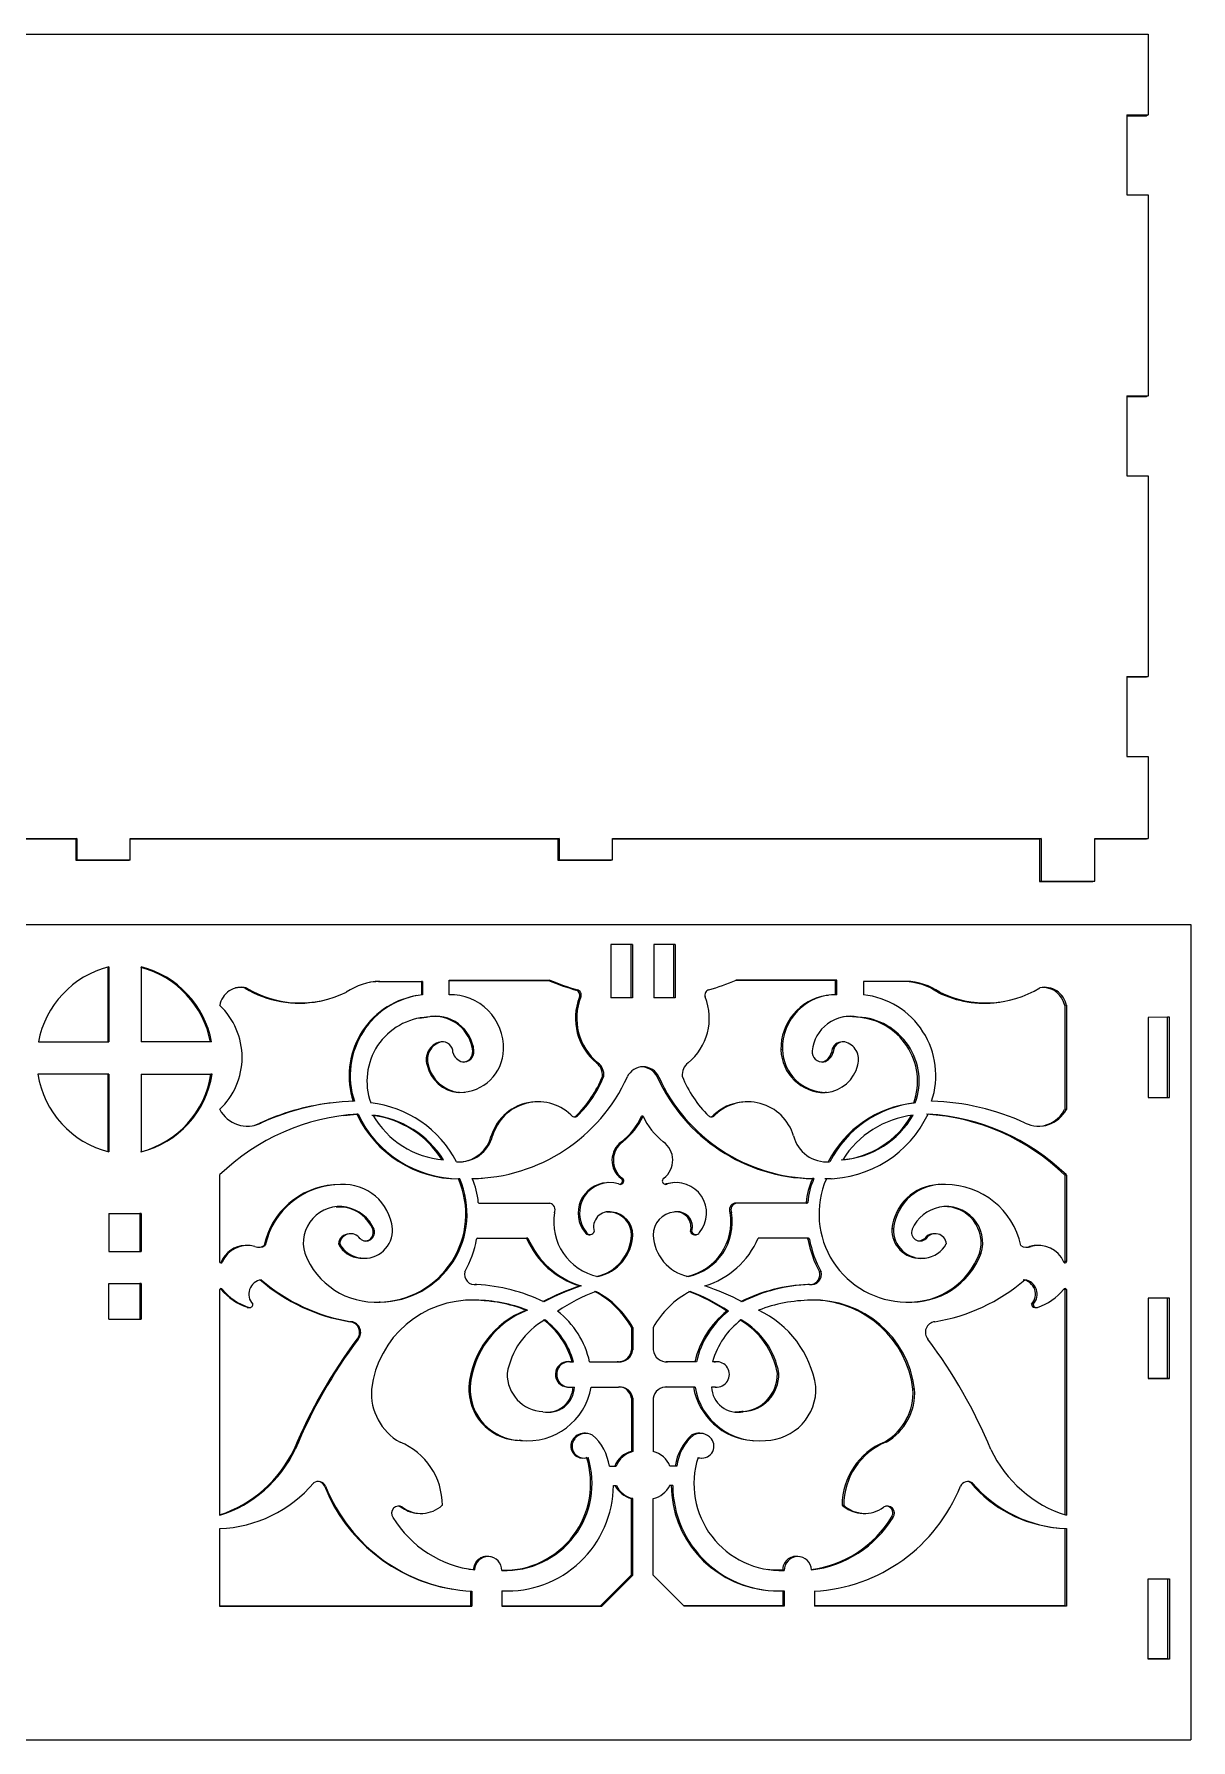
# Model space of a CAD drawing. Header units: millimetres. Extents: x -170 to 533, y 50 to 1036.
# Drawn here: x 347.1 to 532.8, y 530.2 to 804 of the extents above; entities that cross this region are included whole.
import ezdxf

# ---------------------------------------------------------------- set-up
doc = ezdxf.new("R2010")
doc.units = ezdxf.units.MM

msp = doc.modelspace()

# ---------------------------------------------------------------- linework, layer by layer
at = {"color": 7, "linetype": 'Continuous', "lineweight": 15}
for p, q in [((268.43, 804.01), (525.93, 804.01)), ((525.93, 804.01), (525.93, 791.06)), ((522.5, 791.06), (525.93, 791.06)), ((522.5, 791.06), (522.5, 778.19)), ((522.5, 790.91), (525.64, 790.91)), ((525.93, 791.06), (525.64, 790.91)), ((522.5, 778.19), (525.93, 778.19)), ((525.93, 778.19), (525.93, 745.98)), ((522.5, 745.98), (525.93, 745.98)), ((522.5, 745.98), (522.5, 733.12)), ((522.5, 745.87), (525.64, 745.87)), ((525.93, 745.98), (525.64, 745.87)), ((522.5, 733.12), (525.93, 733.12)), ((525.93, 733.12), (525.93, 700.91)), ((522.5, 700.91), (525.93, 700.91)), ((522.5, 700.91), (522.5, 688.05)), ((525.93, 700.91), (525.64, 700.83)), ((522.5, 700.83), (525.64, 700.83)), ((522.5, 688.05), (525.93, 688.05)), ((525.93, 688.05), (525.93, 674.92)), ((285.16, 674.92), (353.99, 674.92)), ((285.16, 674.87), (353.83, 674.87)), ((353.99, 674.92), (353.83, 674.87)), ((353.83, 674.87), (353.83, 671.44)), ((353.99, 674.92), (353.99, 671.49)), ((362.56, 674.92), (431.39, 674.92)), ((362.56, 671.49), (362.56, 674.92)), ((362.56, 674.87), (431.18, 674.87)), ((431.39, 674.92), (431.18, 674.87)), ((431.18, 674.87), (431.18, 671.44)), ((431.39, 674.92), (431.39, 671.49)), ((439.97, 674.92), (508.78, 674.92)), ((439.97, 671.49), (439.97, 674.92)), ((439.97, 674.87), (508.5, 674.87)), ((508.78, 674.92), (508.5, 674.87)), ((508.5, 674.87), (508.5, 668.01)), ((508.78, 674.92), (508.78, 668.06)), ((517.35, 674.92), (525.93, 674.92)), ((517.35, 668.06), (517.35, 674.92)), ((517.35, 674.87), (525.64, 674.87)), ((525.93, 674.92), (525.64, 674.87)), ((353.99, 671.49), (353.83, 671.44)), ((353.83, 671.44), (362.4, 671.44)), ((353.99, 671.49), (362.56, 671.49)), ((362.56, 671.49), (362.4, 671.44)), ((431.39, 671.49), (431.18, 671.44)), ((431.18, 671.44), (439.74, 671.44)), ((431.39, 671.49), (439.97, 671.49)), ((439.97, 671.49), (439.74, 671.44)), ((508.78, 668.06), (508.5, 668.01)), ((508.78, 668.06), (517.35, 668.06)), ((517.35, 668.06), (517.07, 668.01)), ((508.5, 668.01), (517.07, 668.01)), ((190.63, 661.09), (532.79, 661.09)), ((532.79, 661.09), (532.79, 530.23)), ((443.14, 657.91), (439.71, 657.91)), ((439.71, 657.91), (439.71, 649.34)), ((442.92, 657.87), (439.71, 657.87)), ((443.14, 657.91), (442.92, 657.87)), ((442.92, 657.87), (442.92, 649.34)), ((443.14, 657.91), (443.14, 649.34)), ((450, 657.91), (446.57, 657.91)), ((446.57, 657.91), (446.57, 649.34)), ((449.77, 657.87), (446.57, 657.87)), ((450, 657.91), (449.77, 657.87)), ((449.77, 657.87), (449.77, 649.34)), ((450, 657.91), (450, 649.34)), ((358.97, 654.25), (358.97, 642.25)), ((359.13, 654.29), (359.13, 642.25)), ((364.28, 654.29), (364.28, 642.25)), ((402.59, 651.97), (402.39, 651.93)), ((402.39, 651.93), (409.28, 651.93)), ((402.59, 651.97), (409.48, 651.97)), ((409.48, 651.97), (409.28, 651.93)), ((409.28, 651.93), (409.28, 649.8)), ((409.48, 651.97), (409.48, 649.82)), ((413.73, 652.15), (429.92, 652.15)), ((413.73, 649.82), (413.73, 652.15)), ((413.73, 652.11), (429.7, 652.11)), ((429.92, 652.15), (429.7, 652.11)), ((475.73, 652.11), (459.7, 652.11)), ((475.98, 652.15), (459.79, 652.15)), ((475.98, 652.15), (475.73, 652.11)), ((475.73, 649.83), (475.73, 652.11)), ((475.98, 649.82), (475.98, 652.15)), ((487.12, 651.97), (480.23, 651.97)), ((480.23, 651.97), (480.23, 649.82)), ((486.86, 651.93), (480.23, 651.93)), ((487.12, 651.97), (486.86, 651.93)), ((381.17, 650.94), (380.99, 650.9)), ((408.49, 649.68), (408.29, 649.64)), ((434.31, 650.61), (434.09, 650.57)), ((434.87, 649.47), (434.65, 649.44)), ((443.14, 649.34), (439.71, 649.34)), ((450, 649.34), (446.57, 649.34)), ((474.56, 649.73), (474.31, 649.69)), ((492.47, 650.23), (492.21, 650.19)), ((392.88, 648.78), (393.06, 648.82)), ((408.87, 646.07), (410.11, 646.21)), ((410.31, 646.24), (410.11, 646.21)), ((479.4, 646.24), (479.14, 646.21)), ((501.83, 648.62), (502.1, 648.66)), ((512.81, 648.13), (512.53, 648.09)), ((512.53, 648.09), (512.53, 631.39)), ((512.81, 648.13), (512.81, 631.42)), ((529.36, 646.24), (525.93, 646.19)), ((529.06, 646.21), (525.93, 646.16)), ((525.93, 646.19), (525.93, 633.33)), ((529.36, 646.24), (529.06, 646.21)), ((529.06, 633.33), (529.06, 646.21)), ((529.36, 633.33), (529.36, 646.24)), ((347.81, 642.25), (359.13, 642.25)), ((375.61, 642.25), (364.28, 642.25)), ((412.46, 642.26), (412.26, 642.23)), ((417.72, 640.8), (417.51, 640.77)), ((467.24, 641.02), (467, 640.99)), ((476.83, 642.26), (476.58, 642.23)), ((410.39, 638.56), (410.19, 638.53)), ((437.62, 638.9), (437.4, 638.87)), ((475.37, 640.57), (475.12, 640.54)), ((359.13, 637.1), (347.73, 637.1)), ((358.97, 637.08), (347.73, 637.08)), ((359.13, 637.1), (358.97, 637.08)), ((358.97, 637.08), (358.97, 624.63)), ((359.13, 637.1), (359.13, 624.59)), ((364.28, 637.1), (375.69, 637.1)), ((364.28, 637.1), (364.28, 624.59)), ((364.28, 637.08), (375.51, 637.08)), ((375.69, 637.1), (375.51, 637.08)), ((438.56, 636.74), (438.33, 636.71)), ((447.38, 636.66), (447.15, 636.63)), ((415.18, 634.13), (416.11, 634.19)), ((415.39, 634.16), (415.18, 634.13)), ((416.11, 634.19), (416.31, 634.21)), ((427.16, 632.59), (426.95, 632.57)), ((460.9, 632.6), (460.66, 632.58)), ((474.32, 634.16), (474.07, 634.13)), ((488.56, 632.47), (488.3, 632.44)), ((525.93, 633.33), (529.36, 633.33)), ((394.63, 632.43), (394.44, 632.41)), ((396.81, 630.45), (398.92, 630.64)), ((399.11, 630.66), (398.92, 630.64)), ((434.32, 630.37), (434.1, 630.35)), ((444.86, 630.34), (444.63, 630.32)), ((456.44, 630.56), (456.2, 630.54)), ((512.81, 631.42), (512.53, 631.39)), ((383.53, 629.22), (383.35, 629.2)), ((420.71, 627.19), (420.5, 627.17)), ((441.6, 626.22), (441.38, 626.2)), ((376.9, 620.89), (376.9, 607)), ((395.38, 619.33), (395.19, 619.31)), ((415.44, 620.28), (415.23, 620.27)), ((417.42, 620.31), (417.43, 620.32)), ((417.58, 620.32), (418.86, 620.38)), ((418.86, 620.38), (419.07, 620.39)), ((439.23, 619.67), (439.01, 619.66)), ((441.5, 620.39), (441.27, 620.38)), ((448.56, 619.47), (448.39, 619.39)), ((449.62, 619.66), (448.56, 619.47)), ((448.79, 619.48), (448.56, 619.47)), ((449.85, 619.67), (449.62, 619.66)), ((472.28, 620.32), (472.03, 620.31)), ((472.04, 620.3), (472.03, 620.31)), ((472.29, 620.31), (472.04, 620.3)), ((472.29, 620.31), (472.28, 620.32)), ((475.07, 620.3), (474.02, 620.27)), ((475.07, 620.3), (475.32, 620.31)), ((492.49, 619.37), (492.23, 619.35)), ((512.81, 620.89), (512.53, 620.88)), ((512.53, 620.88), (512.53, 606.99)), ((512.81, 620.89), (512.81, 607)), ((418.59, 616.38), (429.92, 616.38)), ((459.79, 616.38), (459.55, 616.37)), ((471.12, 616.38), (459.79, 616.38)), ((471.29, 616.49), (471.04, 616.47)), ((359.13, 614.74), (364.28, 614.74)), ((359.13, 614.74), (359.13, 608.64)), ((359.13, 614.73), (364.11, 614.73)), ((364.28, 614.74), (364.11, 614.73)), ((364.11, 614.73), (364.11, 608.64)), ((364.28, 614.74), (364.28, 608.64)), ((397.25, 615.73), (397.06, 615.72)), ((439.03, 614.98), (439.66, 614.93)), ((439.88, 614.94), (439.66, 614.93)), ((459.06, 614.85), (458.82, 614.84)), ((397.87, 611.47), (397.68, 611.46)), ((401.67, 612.18), (401.48, 612.17)), ((418.27, 610.73), (426.16, 610.73)), ((418.29, 610.74), (426.38, 610.74)), ((426.38, 610.74), (426.16, 610.73)), ((435.77, 611.69), (435.55, 611.69)), ((436.17, 611.3), (436.39, 611.31)), ((443.21, 611.25), (442.99, 611.24)), ((452.69, 611.84), (452.46, 611.83)), ((453.13, 611.3), (453.37, 611.31)), ((471.42, 610.74), (463.33, 610.74)), ((471.17, 610.73), (463.33, 610.73)), ((471.42, 610.74), (471.17, 610.73)), ((471.56, 610.6), (471.31, 610.59)), ((485.07, 612.27), (484.81, 612.26)), ((490.27, 610.67), (490.01, 610.67)), ((491.7, 611.47), (491.44, 611.46)), ((359.13, 608.64), (364.28, 608.64)), ((381.16, 609.59), (380.98, 609.58)), ((384.23, 609.59), (384.05, 609.58)), ((396.17, 609.85), (395.98, 609.84)), ((499.14, 608.33), (498.87, 608.32)), ((507.14, 609.41), (506.86, 609.4)), ((508.27, 609.59), (508, 609.58)), ((377.33, 606.93), (377.16, 606.92)), ((399.57, 607.55), (399.38, 607.55)), ((399.38, 607.55), (400.04, 607.52)), ((400.04, 607.52), (400.23, 607.52)), ((473.44, 605.37), (473.19, 605.36)), ((489.43, 607.52), (489.69, 607.52)), ((512.81, 607), (512.53, 606.99)), ((359.13, 603.5), (364.28, 603.5)), ((359.13, 603.5), (364.11, 603.5)), ((359.13, 597.73), (359.13, 603.5)), ((364.28, 603.5), (364.11, 603.5)), ((364.11, 603.5), (364.11, 597.73)), ((364.28, 603.5), (364.28, 597.73)), ((376.9, 602.49), (376.9, 566.27)), ((377.34, 602.52), (377.17, 602.52)), ((418.15, 603.31), (417.94, 603.31)), ((434.93, 603.09), (434.71, 603.09)), ((471.56, 603.31), (471.31, 603.31)), ((512.81, 602.49), (512.53, 602.49)), ((512.53, 602.49), (512.53, 566.36)), ((512.81, 602.49), (512.81, 566.27)), ((381.52, 599.65), (381.34, 599.65)), ((381.53, 599.61), (381.71, 599.61)), ((401.75, 600.48), (402.49, 600.5)), ((402.68, 600.5), (402.49, 600.5)), ((417.73, 600.8), (417.19, 600.8)), ((417.94, 600.8), (417.73, 600.8)), ((507.49, 600.16), (507.22, 600.16)), ((507.73, 599.61), (508, 599.61)), ((529.36, 601.12), (525.93, 601.12)), ((529.06, 601.12), (525.93, 601.12)), ((525.93, 601.12), (525.93, 588.25)), ((529.36, 601.12), (529.06, 601.12)), ((529.06, 588.26), (529.06, 601.12)), ((529.36, 588.25), (529.36, 601.12)), ((359.13, 597.73), (364.28, 597.73)), ((359.13, 597.73), (364.11, 597.73)), ((364.28, 597.73), (364.11, 597.73)), ((398.03, 597.35), (397.84, 597.35)), ((426.31, 599.19), (426.09, 599.19)), ((458.56, 599.04), (458.32, 599.04)), ((399.13, 594.54), (398.93, 594.54)), ((443.22, 596.43), (443, 596.43)), ((443, 596.43), (443, 592.82)), ((443.22, 596.43), (443.22, 592.81)), ((446.49, 596.43), (446.49, 592.81)), ((443.22, 592.81), (443, 592.82)), ((433.1, 590.93), (432.89, 590.93)), ((433.09, 590.93), (433.47, 590.93)), ((433.22, 590.92), (433.69, 590.92)), ((433.69, 590.92), (433.47, 590.93)), ((436.29, 590.93), (440.68, 590.93)), ((436.29, 590.92), (440.9, 590.92)), ((440.9, 590.92), (440.68, 590.93)), ((448.81, 590.92), (448.58, 590.93)), ((453.18, 590.93), (448.58, 590.93)), ((453.42, 590.92), (448.81, 590.92)), ((453.42, 590.92), (453.18, 590.93)), ((456.26, 590.93), (456.02, 590.93)), ((456.49, 590.92), (456.02, 590.92)), ((456.49, 590.92), (456.26, 590.93)), ((456.26, 590.93), (456.5, 590.93)), ((456.74, 590.93), (456.5, 590.93)), ((466.67, 589.04), (466.42, 589.05)), ((417.11, 586.93), (416.9, 586.94)), ((432.72, 586.86), (432.94, 586.85)), ((433.22, 586.86), (433.85, 586.86)), ((436.52, 586.86), (440.93, 586.86)), ((448.78, 586.86), (448.55, 586.87)), ((453.2, 586.86), (448.78, 586.86)), ((456.49, 586.86), (455.86, 586.86)), ((456.45, 586.86), (456.58, 586.85)), ((488.43, 586.52), (488.17, 586.53)), ((525.93, 588.26), (529.06, 588.26)), ((525.93, 588.25), (529.36, 588.25)), ((529.36, 588.25), (529.06, 588.26)), ((443.22, 585.05), (443, 585.06)), ((443, 585.06), (443, 576.53)), ((443.22, 585.05), (443.22, 576.51)), ((446.49, 585.05), (446.49, 576.51)), ((460.94, 582.91), (460.7, 582.92)), ((424.49, 578.33), (424.7, 578.32)), ((425.3, 578.28), (424.97, 578.31)), ((425.3, 578.28), (425.51, 578.26)), ((433.88, 578.55), (433.66, 578.57)), ((435.86, 579.42), (435.64, 579.44)), ((452.94, 579.16), (452.71, 579.17)), ((454.18, 579.42), (453.94, 579.44)), ((462.41, 578.27), (462.65, 578.25)), ((483.85, 578.02), (483.59, 578.03)), ((389.03, 576.86), (388.85, 576.88)), ((434.99, 575.48), (435.21, 575.46)), ((443.22, 576.51), (443, 576.53)), ((453.68, 575.52), (453.94, 575.48)), ((453.94, 575.48), (454.18, 575.46)), ((439.45, 574.17), (440.31, 574.17)), ((439.45, 574.15), (440.54, 574.15)), ((440.54, 574.15), (440.31, 574.17)), ((450.03, 574.17), (449.16, 574.17)), ((450.26, 574.15), (449.17, 574.15)), ((450.26, 574.15), (450.03, 574.17)), ((393.9, 570.96), (393.71, 570.98)), ((440.09, 571.07), (440.58, 571.07)), ((449.62, 571.07), (449.13, 571.07)), ((497.71, 571.49), (497.45, 571.51)), ((405.71, 567.73), (406.05, 567.58)), ((406.25, 567.55), (406.05, 567.58)), ((443.22, 568.95), (443, 568.97)), ((443, 556.7), (443, 568.97)), ((443.22, 556.66), (443.22, 568.95)), ((446.49, 556.66), (446.49, 568.95)), ((477.07, 567.87), (476.81, 567.9)), ((376.9, 564.15), (376.89, 551.69)), ((408.39, 566.64), (408.59, 566.62)), ((479.69, 566.63), (479.95, 566.6)), ((485, 565.95), (484.74, 565.98)), ((511.26, 564.26), (511.54, 564.23)), ((512.53, 564.16), (512.54, 551.73)), ((512.81, 564.15), (512.82, 551.69)), ((420.34, 559.63), (420.13, 559.66)), ((469.97, 559.63), (469.72, 559.66)), ((416.9, 557.65), (417.63, 557.55)), ((417.83, 557.52), (417.63, 557.55)), ((438.03, 551.73), (443, 556.7)), ((438.25, 551.69), (443.22, 556.66)), ((443.22, 556.66), (443, 556.7)), ((451.46, 551.69), (446.49, 556.66)), ((467.51, 557.42), (467.27, 557.45)), ((525.93, 543.18), (525.93, 556.05)), ((525.93, 556.05), (529.36, 556.05)), ((529.06, 556.05), (529.06, 543.23)), ((529.36, 556.05), (529.36, 543.18)), ((414.07, 554.46), (414.27, 554.43)), ((417.16, 554.09), (417.16, 551.73)), ((417.36, 554.08), (417.36, 551.69)), ((422.2, 554.15), (422.2, 551.69)), ((463.95, 554.34), (464.19, 554.31)), ((467.27, 554.14), (467.27, 551.73)), ((467.51, 554.15), (467.51, 551.69)), ((472.35, 554.08), (472.35, 551.69)), ((376.89, 551.73), (417.16, 551.73)), ((376.89, 551.69), (417.36, 551.69)), ((417.36, 551.69), (417.16, 551.73)), ((422.2, 551.73), (438.03, 551.73)), ((422.2, 551.69), (438.25, 551.69)), ((438.25, 551.69), (438.03, 551.73)), ((467.27, 551.73), (451.42, 551.73)), ((467.51, 551.69), (451.46, 551.69)), ((467.51, 551.69), (467.27, 551.73)), ((512.54, 551.73), (472.35, 551.73)), ((512.82, 551.69), (472.35, 551.69)), ((512.82, 551.69), (512.54, 551.73)), ((529.06, 543.23), (525.93, 543.23)), ((529.36, 543.18), (525.93, 543.18)), ((529.36, 543.18), (529.06, 543.23)), ((190.63, 530.23), (532.79, 530.23))]:
    msp.add_line(p, q, dxfattribs=at)
at = {"color": 7, "linetype": 'Continuous', "lineweight": 15, "flags": 128}
for points in [[(479.14, 646.21), (477.86, 646.34), (477.05, 646.28)], [(433.88, 630.25), (433.97, 630.28), (434.1, 630.35)], [(381.77, 628.74), (382.44, 628.86), (383.35, 629.2)], [(395.62, 615.81), (395.74, 615.81), (397.06, 615.72)], [(490.01, 610.67), (489.63, 610.41), (489.41, 610.33)], [(508, 609.58), (507.64, 609.56), (506.86, 609.4)], [(381.34, 599.65), (381.47, 599.62), (381.53, 599.61)], [(460.7, 582.92), (459.79, 582.83), (459.58, 582.83)], [(497.45, 571.51), (497.2, 571.64), (497.03, 571.7)], [(467.27, 557.45), (465.22, 557.52), (464.86, 557.57)]]:
    msp.add_lwpolyline(points, dxfattribs=at)
at = {"color": 7, "linetype": 'Continuous', "lineweight": 15}
for centre, radius, start, end in [((362.86, 639.44), 15.31, 104.067, 169.4365), ((360.56, 639.44), 15.31, 10.5635, 75.933), ((360.39, 639.41), 15.3, 10.5635, 75.2912), ((402.84, 642.1), 9.88, 91.4854, 124.566), ((402.65, 642.07), 9.87, 91.4854, 101.4276), ((444.63, 687.67), 38.56, 247.2286, 254.1398), ((444.86, 687.74), 38.59, 247.2286, 254.1398), ((444.86, 687.74), 38.59, 285.8602, 292.7714), ((486.61, 642.07), 9.87, 55.434, 88.5146), ((486.87, 642.1), 9.88, 55.434, 88.5146), ((380.4, 647.47), 3.55, 77.454, 169.4253), ((380.22, 647.44), 3.55, 77.454, 102.2457), ((389.66, 665.13), 16.66, 238.6286, 281.1177), ((389.85, 665.18), 16.67, 238.6286, 296.3073), ((410.7, 636.83), 13.03, 100.6578, 198.462), ((410.9, 636.86), 13.04, 96.2568, 198.462), ((413.88, 641.23), 8.6, 358.5886, 91.0046), ((443.28, 646.04), 9.27, 158.5094, 230.6457), ((433.85, 649.75), 0.857, 338.5094, 74.1398), ((443.5, 646.07), 9.28, 158.5094, 230.6457), ((434.07, 649.79), 0.857, 338.5094, 74.1398), ((446.21, 646.07), 9.28, 309.3543, 21.4906), ((455.64, 649.79), 0.857, 105.8602, 201.4906), ((475.58, 641.2), 8.59, 98.5495, 181.4114), ((475.83, 641.23), 8.6, 88.9954, 181.4114), ((478.81, 636.86), 13.04, 341.538, 83.7432), ((499.59, 665.13), 16.66, 243.6927, 277.7237), ((499.86, 665.18), 16.67, 243.6927, 301.3714), ((509.31, 647.47), 3.55, 10.5747, 102.546), ((509.04, 647.44), 3.55, 10.5747, 91.206), ((369.02, 639.77), 11.49, 313.3385, 46.6615), ((410.84, 635.96), 10.3, 92.9114, 199.8404), ((411.56, 640.18), 6.19, 5.7176, 101.6055), ((411.36, 640.15), 6.19, 5.7176, 95.6996), ((478.15, 640.18), 6.19, 78.3945, 174.2824), ((478.62, 635.93), 10.29, 340.1596, 87.0886), ((478.87, 635.96), 10.3, 340.1596, 87.0886), ((412.97, 639.4), 2.92, 104.1854, 197.356), ((413.18, 639.43), 2.92, 104.1854, 197.356), ((412.67, 640.61), 1.67, 358.7264, 97.2397), ((415.44, 641.19), 7.03, 269.5993, 358.5886), ((416.08, 640.67), 1.64, 262.3635, 4.4661), ((415.88, 640.64), 1.64, 278.1461, 4.4661), ((474.02, 641.16), 7.03, 181.4114, 270.4007), ((474.27, 641.19), 7.03, 181.4114, 270.4007), ((473.63, 640.67), 1.64, 175.5339, 277.6365), ((476.79, 640.58), 1.66, 97.2157, 181.2736), ((477.04, 640.61), 1.67, 82.7603, 181.2736), ((476.53, 639.43), 2.92, 342.644, 75.8146), ((415.75, 639.81), 5.71, 193.0123, 264.3252), ((415.95, 639.84), 5.71, 193.0123, 264.3252), ((416.5, 641.2), 2.26, 196.3354, 253.5873), ((435.93, 636.95), 2.42, 354.3004, 52.4739), ((436.15, 636.98), 2.42, 354.3004, 52.4739), ((444.86, 635.47), 2.79, 25.101, 154.899), ((444.63, 635.45), 2.78, 25.101, 97.2294), ((453.56, 636.98), 2.42, 127.5261, 185.6996), ((472.96, 641.17), 2.25, 286.4127, 343.6646), ((473.21, 641.2), 2.26, 286.4127, 343.6646), ((473.76, 639.84), 5.71, 275.6748, 346.9877), ((362.86, 639.44), 15.31, 188.7856, 255.933), ((360.56, 639.44), 15.31, 284.067, 351.2144), ((360.39, 639.41), 15.3, 284.7088, 351.2144), ((417.05, 648.06), 27.74, 270.792, 335.7312), ((421.41, 643.39), 18.19, 314.2187, 338.4728), ((421.62, 643.42), 18.21, 314.2187, 338.4728), ((472.41, 648.02), 27.71, 204.2688, 269.208), ((472.66, 648.06), 27.74, 204.2688, 269.208), ((468.09, 643.42), 18.21, 201.5272, 225.7813), ((399.47, 594.9), 37.84, 91.423, 114.916), ((399.22, 614.94), 17.63, 27.2167, 83.7146), ((427.82, 624.97), 7.64, 96.533, 163.3201), ((428.03, 624.99), 7.65, 46.7683, 163.3201), ((461.44, 624.97), 7.64, 95.8368, 133.2317), ((461.68, 624.99), 7.65, 16.6799, 133.2317), ((490.23, 614.93), 17.62, 96.2854, 152.7833), ((490.49, 614.94), 17.63, 96.2854, 152.7833), ((490.24, 594.9), 37.84, 65.084, 88.577), ((381.35, 633.74), 5.01, 207.5297, 295.7338), ((401.15, 595.89), 34.83, 93.363, 134.1143), ((399.27, 594.91), 37.81, 97.3478, 114.916), ((415.28, 638.36), 18.09, 205.2637, 269.8601), ((415.48, 638.39), 18.1, 205.2637, 269.8601), ((399.53, 615.16), 15.41, 31.9692, 83.3503), ((399.72, 615.17), 15.43, 31.9692, 83.3503), ((413.97, 637.67), 14.38, 209.9514, 265.3681), ((433.89, 630.98), 0.744, 214.2191, 304.9398), ((434.37, 635.09), 11.32, 308.2671, 335.0582), ((434.59, 635.12), 11.32, 308.2671, 335.0582), ((455.12, 635.12), 11.32, 204.9418, 231.7329), ((455.82, 630.98), 0.744, 235.0602, 325.7809), ((455.58, 630.96), 0.744, 285.7071, 325.7809), ((474.23, 638.39), 18.1, 270.1399, 334.7363), ((475.49, 637.64), 14.37, 274.6319, 330.0486), ((475.74, 637.67), 14.38, 274.6319, 330.0486), ((489.99, 615.17), 15.43, 96.6497, 148.0308), ((488.3, 595.89), 34.81, 45.8857, 86.637), ((488.56, 595.89), 34.83, 45.8857, 86.637), ((508.36, 633.74), 5.01, 244.2662, 332.4703), ((508.08, 633.71), 5.01, 274.4594, 332.4703), ((415.32, 628.55), 5.56, 265.7276, 345.8253), ((415.11, 628.53), 5.56, 274.782, 345.8253), ((474.39, 628.55), 5.56, 194.1747, 274.2724), ((443.51, 623.25), 3.64, 125.8266, 232.1252), ((443.73, 623.27), 3.64, 125.8266, 232.1252), ((445.98, 623.27), 3.64, 307.8748, 54.1734), ((396.12, 607.01), 12.34, 94.3292, 167.9559), ((396.31, 607.01), 12.35, 89.9864, 167.9559), ((396.79, 611.49), 7.89, 5.6863, 93.4702), ((402.29, 614.62), 14.12, 270.8158, 23.5709), ((402.48, 614.63), 14.13, 270.8158, 23.5709), ((407.36, 615.65), 11.09, 4.3059, 24.8351), ((439.33, 614.78), 4.89, 93.7474, 219.3397), ((439.55, 614.79), 4.89, 73.673, 219.3397), ((441.23, 619.93), 0.537, 235.1404, 60.3555), ((441.01, 619.91), 0.537, 285.4857, 60.3555), ((448.48, 619.93), 0.537, 119.6445, 304.8596), ((450.16, 614.79), 4.89, 320.6603, 106.327), ((482.1, 615.64), 11.08, 155.1649, 175.6941), ((482.35, 615.65), 11.09, 155.1649, 175.6941), ((487.23, 614.63), 14.13, 156.4291, 269.1842), ((492.66, 611.48), 7.89, 93.1197, 174.3137), ((492.92, 611.49), 7.89, 86.5298, 174.3137), ((493.4, 607.01), 12.35, 12.0441, 90.0136), ((418.58, 616.55), 0.178, 202.3966, 273.9379), ((429.61, 615.29), 1.13, 336.7395, 74.2275), ((459.86, 615.28), 1.13, 105.7725, 203.2605), ((460.1, 615.29), 1.13, 105.7725, 203.2605), ((470.88, 616.54), 0.178, 291.649, 337.6034), ((471.13, 616.55), 0.178, 266.0621, 337.6034), ((396.17, 609.99), 5.84, 79.3167, 196.5464), ((395.94, 609.79), 6.03, 23.2788, 79.3167), ((396.13, 609.79), 6.04, 23.2788, 79.3167), ((439.46, 613.35), 8.94, 170.3371, 258.1677), ((439.38, 612.54), 2.46, 78.1382, 196.5203), ((439.35, 611.31), 3.64, 358.9448, 85.122), ((439.57, 611.31), 3.64, 358.9448, 85.122), ((450.14, 611.31), 3.64, 94.878, 181.0552), ((450.33, 612.54), 2.46, 343.4797, 101.8618), ((450.1, 612.53), 2.46, 343.4797, 92.7291), ((450.02, 613.34), 8.93, 281.8323, 9.6629), ((450.25, 613.35), 8.94, 281.8323, 9.6629), ((493.58, 609.79), 6.04, 100.6833, 156.7212), ((493.54, 609.99), 5.84, 343.4536, 100.6833), ((493.28, 609.98), 5.84, 343.4536, 92.5266), ((397.76, 609.68), 1.78, 92.4935, 174.7971), ((397.95, 609.68), 1.79, 33.6693, 174.7971), ((400.38, 611.68), 1.38, 226.7229, 21.154), ((400.11, 612.06), 4.54, 263.255, 2.6189), ((400.19, 611.67), 1.38, 276.6078, 21.154), ((400.64, 613.94), 17.83, 331.2572, 349.1869), ((418.33, 610.55), 0.188, 102.0721, 166.6387), ((438.67, 616.12), 13.62, 203.2971, 253.104), ((438.89, 616.13), 13.63, 203.2971, 253.104), ((436.15, 611.97), 0.664, 205.2156, 272.1308), ((436.37, 611.98), 0.664, 205.2156, 347.8344), ((435.86, 611.57), 7.14, 282.4729, 357.377), ((436.08, 611.57), 7.14, 282.4729, 357.377), ((453.63, 611.57), 7.14, 182.623, 257.5271), ((453.11, 611.97), 0.664, 192.1656, 272.0127), ((453.34, 611.98), 0.664, 192.1656, 334.7844), ((450.82, 616.13), 13.63, 286.896, 336.7029), ((471.13, 610.55), 0.187, 13.3613, 77.9279), ((488.81, 613.93), 17.82, 190.8131, 208.7428), ((471.38, 610.55), 0.188, 13.3613, 77.9279), ((489.07, 613.94), 17.83, 190.8131, 208.7428), ((489.34, 612.05), 4.54, 177.3811, 271.1645), ((489.6, 612.06), 4.54, 177.3811, 276.745), ((489.33, 611.68), 1.38, 158.846, 313.2771), ((491.5, 609.68), 1.78, 91.8144, 146.3307), ((491.76, 609.68), 1.79, 5.2029, 146.3307), ((381.15, 605.26), 4.33, 92.211, 157.3784), ((381.33, 605.26), 4.33, 73.2685, 157.3784), ((383.22, 611.1), 1.82, 249.1348, 303.6289), ((383.04, 611.1), 1.82, 275.025, 303.6289), ((401.95, 612.66), 12.18, 200.8425, 273.4392), ((399.81, 611.85), 4.33, 207.735, 264.2656), ((400.01, 611.86), 4.33, 207.735, 264.2656), ((487.76, 612.66), 12.18, 266.5608, 339.1575), ((487.5, 612.65), 12.17, 269.9852, 339.1575), ((489.7, 611.86), 4.33, 275.7344, 332.265), ((506.49, 611.1), 1.82, 236.3711, 290.8652), ((506.21, 611.1), 1.82, 273.7099, 290.8652), ((508.38, 605.26), 4.33, 22.6216, 106.7315), ((377.12, 606.99), 0.22, 177.4713, 342.8667), ((376.95, 606.98), 0.22, 295.0528, 342.8667), ((417.86, 604.94), 1.65, 164.9295, 279.9387), ((471.85, 604.94), 1.65, 260.0613, 15.0705), ((471.6, 604.94), 1.65, 281.4515, 15.0705), ((512.59, 606.99), 0.22, 197.1333, 2.5287), ((512.31, 606.98), 0.22, 311.2026, 2.5287), ((377.13, 602.42), 0.237, 25.393, 160.6994), ((376.95, 602.41), 0.237, 25.393, 68.1695), ((384.26, 608.37), 9.19, 219.5239, 251.5185), ((384.44, 608.37), 9.2, 219.5239, 251.5185), ((383.91, 601.76), 2.33, 98.1025, 223.3318), ((402.45, 626.12), 29.14, 229.1862, 260.8986), ((402.65, 626.14), 29.16, 229.1862, 260.8986), ((416.63, 575.01), 28.34, 64.216, 86.9188), ((447.33, 565.29), 39.84, 108.4662, 117.8208), ((447.56, 565.27), 39.87, 108.4662, 117.8208), ((442.15, 565.27), 39.87, 62.1792, 71.5338), ((472.16, 577.66), 25.66, 91.8878, 116.9774), ((472.41, 577.64), 25.68, 91.8878, 116.9774), ((487.06, 626.14), 29.16, 279.1014, 310.8138), ((505.52, 601.76), 2.33, 316.6682, 81.8975), ((505.8, 601.76), 2.33, 316.6682, 81.8975), ((505.27, 608.37), 9.2, 288.4815, 320.4761), ((512.58, 602.42), 0.237, 19.3006, 154.607), ((512.3, 602.41), 0.237, 19.3006, 53.5937), ((381.71, 600.12), 0.509, 248.5149, 4.0351), ((417.41, 584.55), 16.26, 88.1376, 173.0204), ((417.5, 576.96), 23.83, 68.8656, 89.4362), ((417.71, 576.95), 23.85, 68.8656, 89.4362), ((448.46, 573.18), 31.11, 111.0837, 123.7951), ((430.38, 589.39), 14.45, 29.17, 62.516), ((430.59, 589.38), 14.46, 29.17, 62.516), ((459.12, 589.38), 14.46, 117.484, 150.83), ((441.03, 573.2), 31.09, 56.2049, 68.9163), ((441.25, 573.18), 31.11, 56.2049, 68.9163), ((472.13, 576.3), 24.5, 90.8376, 110.8606), ((472.3, 584.55), 16.26, 6.9796, 91.8624), ((472.05, 584.56), 16.24, 6.9796, 88.1091), ((507.73, 600.12), 0.509, 175.9649, 269.8487), ((508, 600.12), 0.509, 175.9649, 291.4851), ((397.65, 595.66), 1.7, 318.9395, 83.6308), ((397.84, 595.66), 1.7, 318.9395, 83.6308), ((431.23, 585.76), 14.38, 110.9386, 175.2967), ((431.45, 585.75), 14.39, 110.9386, 175.2967), ((435.11, 586.96), 12.24, 119.4193, 170.2582), ((421.33, 587.54), 12.61, 15.5983, 53.194), ((421.54, 587.53), 12.62, 15.5983, 53.194), ((422.38, 587.8), 14.25, 12.6377, 52.0227), ((467.08, 587.81), 14.24, 127.9773, 167.3623), ((467.33, 587.8), 14.25, 127.9773, 167.3623), ((468.17, 587.53), 12.62, 126.806, 164.4017), ((454.36, 586.98), 12.23, 9.7418, 60.5807), ((454.6, 586.96), 12.24, 9.7418, 60.5807), ((456.31, 584.29), 16.51, 9.2187, 64.5461), ((491.87, 595.66), 1.7, 96.3692, 221.0605), ((465.36, 544.91), 82.92, 143.2326, 157.3216), ((465.61, 544.86), 82.99, 143.2326, 157.3216), ((424.1, 544.86), 82.99, 22.6784, 36.7674), ((441.11, 593.03), 2.12, 264.3885, 354.0231), ((440.89, 593.04), 2.12, 276.3215, 354.0231), ((448.6, 593.03), 2.12, 185.9769, 275.6115), ((429.1, 588.95), 6.05, 179.2012, 266.9369), ((432.82, 588.9), 2.04, 88.0672, 267.2499), ((433.04, 588.89), 2.04, 84.9204, 275.0796), ((456.67, 588.89), 2.04, 264.9204, 95.0796), ((460.38, 588.96), 6.05, 273.0631, 0.7988), ((460.61, 588.95), 6.05, 273.0631, 0.7988), ((410.32, 585.91), 9.07, 176.1199, 240.4978), ((425.15, 586.57), 8.26, 177.3877, 265.411), ((425.37, 586.56), 8.27, 177.3877, 268.7286), ((426.33, 588.55), 10.32, 263.5843, 350.5966), ((429.65, 587.01), 4.2, 257.8511, 357.9507), ((429.44, 587.02), 4.19, 266.3985, 357.9507), ((441.17, 584.81), 2.06, 6.6567, 96.7384), ((440.95, 584.82), 2.06, 6.6567, 87.3312), ((448.54, 584.81), 2.06, 83.2616, 173.3433), ((463.13, 588.56), 10.31, 189.4034, 265.9501), ((463.38, 588.55), 10.32, 189.4034, 276.4157), ((460.06, 587.01), 4.2, 182.0493, 282.1489), ((464.34, 586.56), 8.27, 271.2714, 2.6123), ((479.13, 585.92), 9.06, 299.5022, 3.8801), ((479.39, 585.91), 9.07, 299.5022, 3.8801), ((401.66, 567.86), 10.99, 0.0484, 67.5153), ((435.16, 577.38), 1.91, 141.4704, 265.0137), ((435.38, 577.37), 1.91, 141.4704, 289.8511), ((435.47, 577.13), 2.31, 85.8058, 141.4704), ((435.69, 577.12), 2.31, 62.1222, 141.4704), ((431.3, 573.01), 8.23, 7.9753, 48.3541), ((458.17, 573.03), 8.23, 131.6459, 172.0247), ((458.41, 573.01), 8.23, 131.6459, 172.0247), ((453.79, 577.13), 2.31, 86.0557, 117.8778), ((454.02, 577.12), 2.31, 38.5296, 117.8778), ((454.33, 577.37), 1.91, 250.1489, 38.5296), ((487.79, 567.89), 10.98, 112.4847, 179.9516), ((488.05, 567.86), 10.99, 112.4847, 179.9516), ((370.68, 585.45), 20.09, 288.0352, 334.7298), ((370.86, 585.44), 20.1, 287.5091, 334.7298), ((422.52, 571.37), 13.93, 268.622, 17.6144), ((422.74, 571.35), 13.94, 267.7824, 17.6144), ((443.92, 572.78), 3.86, 103.7883, 158.9646), ((444.14, 572.76), 3.86, 103.7883, 158.9646), ((445.57, 572.76), 3.86, 21.0354, 76.2117), ((466.97, 571.35), 13.94, 162.3856, 272.2176), ((518.85, 585.44), 20.1, 205.2702, 252.4909), ((376.11, 584.97), 20.84, 272.1946, 319.6952), ((392.72, 570.42), 1.29, 24.6195, 124.3761), ((392.54, 570.45), 1.29, 24.6195, 75.946), ((418.64, 580.9), 26.83, 201.6927, 260.1875), ((418.85, 580.89), 26.85, 201.6927, 266.8369), ((423.06, 571.16), 17.03, 267.1067, 359.6895), ((443.9, 572.81), 3.94, 205.8423, 256.7257), ((444.13, 572.79), 3.95, 205.8423, 256.7257), ((445.58, 572.79), 3.95, 283.2743, 334.1577), ((466.41, 571.18), 17.02, 180.3105, 261.6893), ((466.65, 571.16), 17.03, 180.3105, 272.8933), ((470.86, 580.89), 26.85, 273.1631, 338.3073), ((496.99, 570.42), 1.29, 55.6239, 155.3805), ((513.32, 584.98), 20.82, 220.3048, 264.3004), ((513.6, 584.97), 20.84, 220.3048, 267.8054), ((405.62, 566.62), 1.13, 56.1359, 216.2344), ((409.05, 571.68), 5.08, 233.8549, 262.5911), ((409.25, 571.66), 5.08, 233.8549, 311.9071), ((480.21, 571.68), 5.08, 228.0929, 264.1662), ((480.46, 571.66), 5.08, 228.0929, 306.1451), ((484.09, 566.62), 1.13, 323.7656, 123.8641), ((483.83, 566.64), 1.12, 323.7656, 75.2269), ((419.91, 575.16), 17.77, 211.2316, 263.298), ((469.56, 575.18), 17.76, 277.4613, 328.7684), ((469.8, 575.16), 17.77, 276.702, 328.7684), ((419.81, 557.5), 2.18, 81.4661, 178.7063), ((420.01, 557.47), 2.18, 358.7063, 178.7063), ((469.45, 557.5), 2.18, 82.7657, 181.2937), ((469.7, 557.47), 2.18, 1.2937, 181.2937)]:
    msp.add_arc(centre, radius, start, end, dxfattribs=at)

doc.saveas('drawing.dxf')
